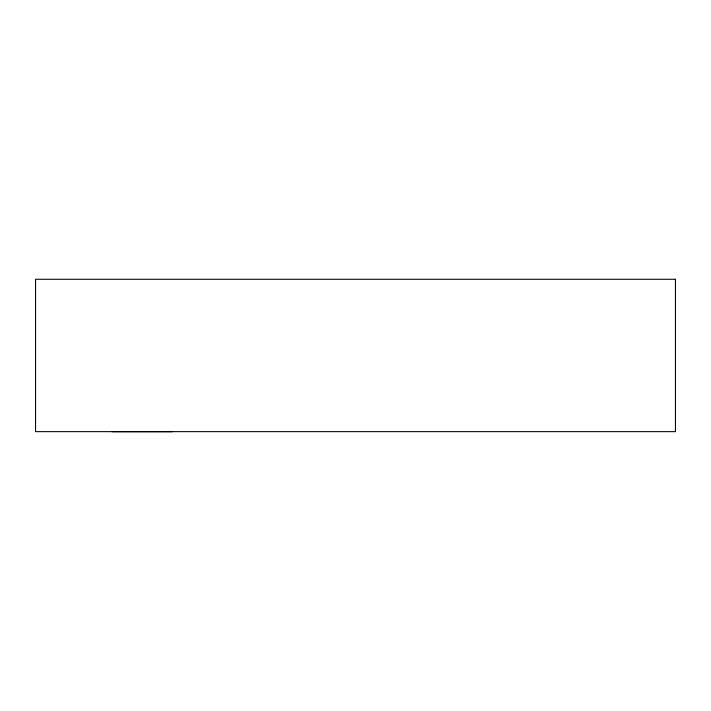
<?xml version="1.0" encoding="UTF-8"?>
<svg xmlns="http://www.w3.org/2000/svg" width="711" height="711" viewBox="0 0 711 711"><rect width="100%" height="100%" fill="white"/><g stroke="black" fill="none" stroke-linecap="round" stroke-linejoin="round"><path stroke-width="1.07" d="M111.991 431.719L172.409 431.719M675.45 279.281L35.55 279.281L35.55 431.639L675.45 431.639L675.45 279.281"/></g></svg>
